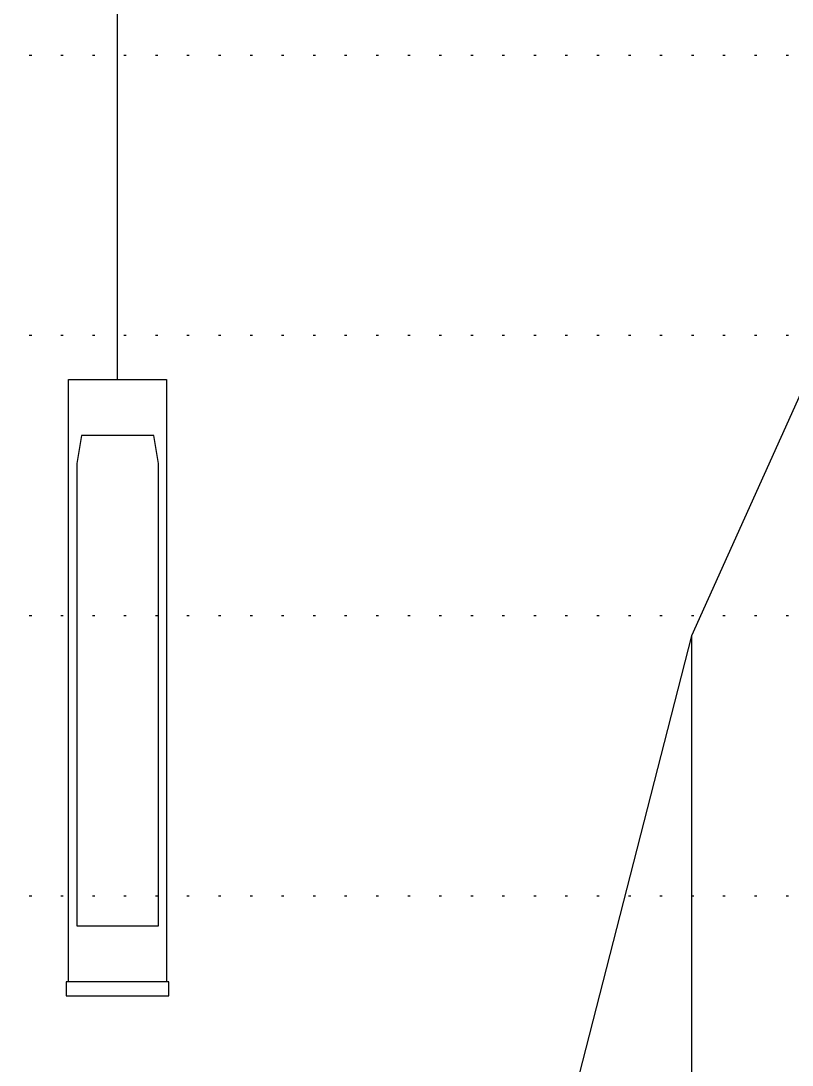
# Model space of a CAD drawing. Header units: millimetres. Extents: x -1499 to 6658, y -12483 to -6008.
# Drawn here: x 1207.45 to 1240.47, y -11208.31 to -11163.59 of the extents above; entities that cross this region are included whole.
import ezdxf

# ---------------------------------------------------------------- set-up
doc = ezdxf.new("R2010")
doc.units = ezdxf.units.MM
doc.linetypes.add('A-DOTLN01H', pattern=[0.125, 0, -0.125])
for name, color, linetype in [('3공구_안성방향_CR-LEAN_NEW', 7, 'Continuous'), ('CR-GRID', 56, 'A-DOTLN01H'), ('CS-CONC-MAJR', 4, 'Continuous'), ('수직그리드', 1, 'Continuous'), ('종단지반선', 3, 'Continuous')]:
    doc.layers.add(name, color=color, linetype=linetype)

msp = doc.modelspace()

# ---------------------------------------------------------------- linework, layer by layer
at = {"layer": '3공구_안성방향_CR-LEAN_NEW', "color": 7, "linetype": 'Continuous'}
msp.add_line((1211.585, -11178.947), (1211.585, -11125.014), dxfattribs=at)
at = {"layer": 'CR-GRID', "linetype": 'A-DOTLN01H', "ltscale": 10}
for p, q in [((696.157, -11165.058), (5436.157, -11165.058)), ((696.157, -11177.058), (5436.157, -11177.058)), ((696.157, -11189.058), (6636.157, -11189.058)), ((696.157, -11201.058), (6636.157, -11201.058))]:
    msp.add_line(p, q, dxfattribs=at)
at = {"layer": 'CS-CONC-MAJR'}
msp.add_lwpolyline([(1209.485, -11204.747), (1209.485, -11187.827), (1209.485, -11184.227), (1209.485, -11178.947), (1213.685, -11178.947), (1213.685, -11184.227), (1213.685, -11187.827), (1213.685, -11204.747)], dxfattribs=at)
for points in [[(1213.135, -11181.347), (1210.035, -11181.347), (1209.835, -11182.547), (1209.835, -11202.347), (1213.335, -11202.347), (1213.335, -11182.547)], [(1213.785, -11204.747), (1209.385, -11204.747), (1209.385, -11205.347), (1213.785, -11205.347)]]:
    msp.add_lwpolyline(points, close=True, dxfattribs=at)
at = {"layer": '수직그리드'}
msp.add_line((1236.157, -11189.922), (1236.157, -11873.058), dxfattribs=at)
at = {"layer": '종단지반선', "flags": 128}
msp.add_lwpolyline([(1336.157, -11015.244), (1316.157, -11070.288), (1296.157, -11124.762), (1276.157, -11158.386), (1265.457, -11190.198), (1264.457, -11190.558), (1256.157, -11165.346), (1247.757, -11164.158), (1236.157, -11189.922), (1218.357, -11259.378), (1217.357, -11261.358), (1216.157, -11258.814), (1199.857, -11220.192), (1196.157, -11220.924), (1176.157, -11271.408), (1156.157, -11326.422)], dxfattribs=at)

doc.saveas('drawing.dxf')
